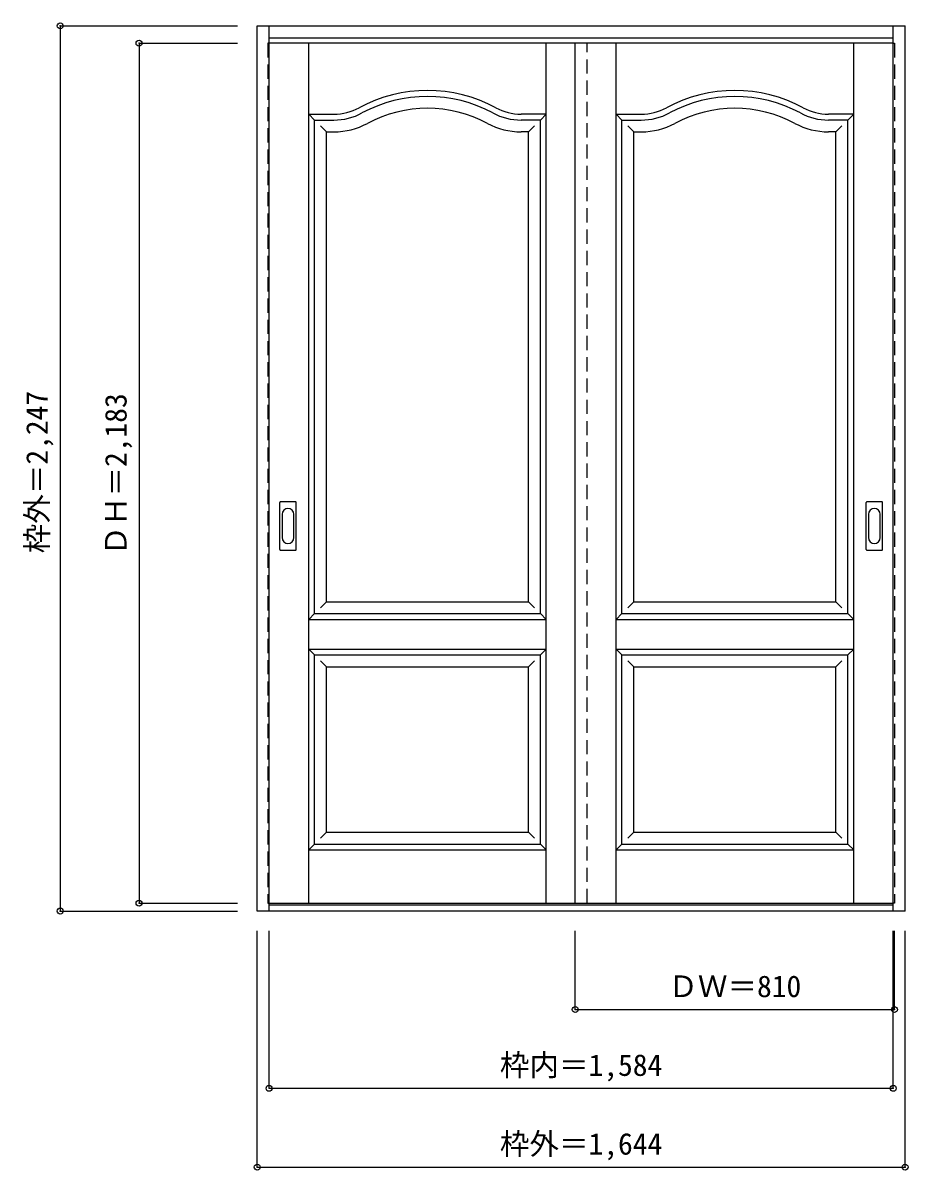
# Model space of a CAD drawing. Units: millimetres, scale not verified. Extents: x -1359 to 887, y -1619 to 1293.
import ezdxf
from ezdxf.enums import TextEntityAlignment as Align

# ---------------------------------------------------------------- set-up
doc = ezdxf.new("R2010")
doc.units = ezdxf.units.MM
doc.header["$LTSCALE"] = 30
doc.header["$PDMODE"] = 32
doc.header["$PDSIZE"] = 15
doc.linetypes.add('DASHED1', pattern=[1.8, 1.2, -0.6])
doc.layers.add('0-0', color=7, linetype='Continuous')
doc.layers.add('0-1_寸法', color=7, linetype='Continuous')
doc.styles.add('ＭＳ ゴシック', font='')
doc.styles.get('ＭＳ ゴシック').set_extended_font_data('MS Gothic')

msp = doc.modelspace()

# ---------------------------------------------------------------- linework, layer by layer
at = {"layer": '0-0', "color": 3}
for p, q in [((-764.13, 1285.54), (879.87, 1285.54)), ((-764.13, -961.46), (-764.13, 1285.54)), ((-734.13, -961.46), (-734.13, 1285.54)), ((849.87, -940.92), (849.87, 1285.54)), ((879.87, -961.46), (879.87, 1285.54)), ((-734.13, 1255.54), (849.87, 1255.54)), ((849.87, 1241.54), (-734.13, 1241.54)), ((42.87, -941.46), (42.87, 1241.54)), ((-618.63, 1046.54), (-569.61, 1046.54)), ((-618.63, -206.46), (-618.63, 1046.54)), ((-45.63, 1046.54), (-94.64, 1046.54)), ((-45.63, -206.46), (-45.63, 1046.54)), ((161.37, 1046.54), (210.39, 1046.54)), ((161.37, -206.46), (161.37, 1046.54)), ((734.37, 1046.54), (685.36, 1046.54)), ((734.37, -206.46), (734.37, 1046.54)), ((-707.13, -43.46), (-707.13, 75.54)), ((-666.63, 77.04), (-705.63, 77.04)), ((-665.13, -43.46), (-665.13, 75.54)), ((780.87, -43.46), (780.87, 75.54)), ((821.37, 77.04), (782.37, 77.04)), ((822.87, -43.46), (822.87, 75.54)), ((-705.63, -44.96), (-666.63, -44.96)), ((782.37, -44.96), (821.37, -44.96)), ((-618.63, -206.46), (-45.63, -206.46)), ((161.37, -206.46), (734.37, -206.46)), ((-45.63, -791.46), (-45.63, -311.46)), ((734.37, -791.46), (734.37, -311.46)), ((-618.63, -791.46), (-45.63, -791.46)), ((161.37, -791.46), (734.37, -791.46)), ((-734.13, -941.46), (849.87, -941.46)), ((849.87, -946.46), (-734.13, -946.46)), ((849.87, -941.25), (849.87, -940.92)), ((849.87, -961.46), (849.87, -941.25)), ((879.87, -961.46), (-764.13, -961.46))]:
    msp.add_line(p, q, dxfattribs=at)
at = {"layer": '0-0'}
for p, q in [((-633.63, -941.46), (-633.63, 1241.54)), ((-30.63, -941.46), (-30.63, 1241.54)), ((146.37, -941.46), (146.37, 1241.54)), ((749.37, -941.46), (749.37, 1241.54)), ((-633.63, 1061.54), (-569.61, 1061.54)), ((-618.63, 1046.54), (-633.63, 1061.54)), ((-30.63, 1061.54), (-94.64, 1061.54)), ((-45.63, 1046.54), (-30.63, 1061.54)), ((146.37, 1061.54), (210.39, 1061.54)), ((161.37, 1046.54), (146.37, 1061.54)), ((749.37, 1061.54), (685.36, 1061.54)), ((734.37, 1046.54), (749.37, 1061.54)), ((-603.63, 1031.54), (-588.63, 1016.54)), ((-60.63, 1031.54), (-75.63, 1016.54)), ((176.37, 1031.54), (191.37, 1016.54)), ((719.37, 1031.54), (704.37, 1016.54)), ((-588.63, 1016.54), (-569.61, 1016.54)), ((-588.63, -176.46), (-588.63, 1016.54)), ((-75.63, 1016.54), (-94.64, 1016.54)), ((-75.63, -176.46), (-75.63, 1016.54)), ((191.37, 1016.54), (210.39, 1016.54)), ((191.37, -176.46), (191.37, 1016.54)), ((704.37, 1016.54), (685.36, 1016.54)), ((704.37, -176.46), (704.37, 1016.54)), ((-701.13, 45.64), (-701.13, -13.56)), ((-671.13, -13.56), (-671.13, 45.64)), ((786.87, 45.64), (786.87, -13.56)), ((816.87, -13.56), (816.87, 45.64)), ((-588.63, -176.46), (-603.63, -191.46)), ((191.37, -176.46), (176.37, -191.46)), ((-618.63, -206.46), (-633.63, -221.46)), ((-633.63, -221.46), (-30.63, -221.46)), ((-45.63, -206.46), (-30.63, -221.46)), ((161.37, -206.46), (146.37, -221.46)), ((146.37, -221.46), (749.37, -221.46)), ((734.37, -206.46), (749.37, -221.46)), ((-633.63, -296.46), (-30.63, -296.46)), ((-633.63, -296.46), (-618.63, -311.46)), ((-30.63, -296.46), (-45.63, -311.46)), ((146.37, -296.46), (749.37, -296.46)), ((146.37, -296.46), (161.37, -311.46)), ((749.37, -296.46), (734.37, -311.46)), ((-603.63, -326.46), (-588.63, -341.46)), ((-588.63, -341.46), (-75.63, -341.46)), ((-588.63, -761.46), (-588.63, -341.46)), ((-60.63, -326.46), (-75.63, -341.46)), ((-75.63, -761.46), (-75.63, -341.46)), ((176.37, -326.46), (191.37, -341.46)), ((191.37, -341.46), (704.37, -341.46)), ((191.37, -761.46), (191.37, -341.46)), ((719.37, -326.46), (704.37, -341.46)), ((704.37, -761.46), (704.37, -341.46)), ((-588.63, -761.46), (-603.63, -776.46)), ((191.37, -761.46), (176.37, -776.46)), ((-618.63, -791.46), (-633.63, -806.46)), ((-633.63, -806.46), (-30.63, -806.46)), ((-45.63, -791.46), (-30.63, -806.46)), ((161.37, -791.46), (146.37, -806.46)), ((146.37, -806.46), (749.37, -806.46)), ((734.37, -791.46), (749.37, -806.46))]:
    msp.add_line(p, q, dxfattribs=at)
at = {"layer": '0-0', "color": 4, "linetype": 'DASHED1'}
for p, q in [((72.87, -941.46), (72.87, 1241.54)), ((-737.13, -941.46), (-734.13, -941.46)), ((852.87, -941.46), (849.87, -941.46))]:
    msp.add_line(p, q, dxfattribs=at)
for points in [[(-734.13, 1241.54), (-737.13, 1241.54), (-737.13, -941.46)], [(849.87, 1241.54), (852.87, 1241.54), (852.87, -941.46)]]:
    msp.add_lwpolyline(points, dxfattribs=at)
at = {"layer": '0-0'}
for points in [[(-588.63, -176.46), (-75.63, -176.46), (-60.63, -191.46)], [(191.37, -176.46), (704.37, -176.46), (719.37, -191.46)], [(-588.63, -761.46), (-75.63, -761.46), (-60.63, -776.46)], [(191.37, -761.46), (704.37, -761.46), (719.37, -776.46)]]:
    msp.add_lwpolyline(points, dxfattribs=at)
at = {"layer": '0-0', "color": 3}
for points in [[(-618.63, -791.46), (-618.63, -311.46), (-45.63, -311.46)], [(161.37, -791.46), (161.37, -311.46), (734.37, -311.46)]]:
    msp.add_lwpolyline(points, dxfattribs=at)
at = {"layer": '0-0'}
for centre, radius, start, end in [((-332.13, 756.54), 365, 61.6423, 118.3577), ((447.87, 756.54), 365, 61.6423, 118.3577), ((-569.61, 1196.54), 135, 270, 298.3577), ((-94.64, 1196.54), 135, 241.6423, 270), ((210.39, 1196.54), 135, 270, 298.3577), ((685.36, 1196.54), 135, 241.6423, 270), ((-332.13, 756.54), 320, 61.6423, 118.3577), ((447.87, 756.54), 320, 61.6423, 118.3577), ((-569.61, 1196.54), 180, 270, 298.3577), ((-94.64, 1196.54), 180, 241.6423, 270), ((210.39, 1196.54), 180, 270, 298.3577), ((685.36, 1196.54), 180, 241.6423, 270), ((-686.13, 45.64), 15, 0, 180), ((801.87, 45.64), 15, 0, 180), ((-686.13, -13.56), 15, 180, 0), ((801.87, -13.56), 15, 180, 0)]:
    msp.add_arc(centre, radius, start, end, dxfattribs=at)
at = {"layer": '0-0', "color": 3}
for centre, radius, start, end in [((-332.13, 756.54), 350, 61.6423, 118.3577), ((447.87, 756.54), 350, 61.6423, 118.3577), ((-569.61, 1196.54), 150, 270, 298.3577), ((-94.64, 1196.54), 150, 241.6423, 270), ((210.39, 1196.54), 150, 270, 298.3577), ((685.36, 1196.54), 150, 241.6423, 270), ((-705.63, 75.54), 1.5, 90, 180), ((-666.63, 75.54), 1.5, 0, 90), ((782.37, 75.54), 1.5, 90, 180), ((821.37, 75.54), 1.5, 0, 90), ((-705.63, -43.46), 1.5, 180, 270), ((-666.63, -43.46), 1.5, 270, 0), ((782.37, -43.46), 1.5, 180, 270), ((821.37, -43.46), 1.5, 270, 0)]:
    msp.add_arc(centre, radius, start, end, dxfattribs=at)
at = {"layer": '0-1_寸法', "color": 4}
for p, q in [((-1264.13, 1285.54), (-814.13, 1285.54)), ((-1264.13, 1285.54), (-1264.13, -961.46)), ((-1064.13, 1241.54), (-1064.13, -941.46)), ((-1064.13, 1241.54), (-814.13, 1241.54)), ((-1064.13, -941.46), (-814.13, -941.46)), ((-1264.13, -961.46), (-814.13, -961.46)), ((-764.13, -1611.46), (-764.13, -1011.46)), ((-734.13, -1411.46), (-734.13, -1011.46)), ((42.87, -1211.46), (42.87, -1011.46)), ((849.87, -1411.46), (849.87, -1011.46)), ((852.87, -1211.46), (852.87, -1011.46)), ((879.87, -1611.46), (879.87, -1011.46)), ((42.87, -1211.46), (852.87, -1211.46)), ((-734.13, -1411.46), (849.87, -1411.46)), ((-764.13, -1611.46), (879.87, -1611.46))]:
    msp.add_line(p, q, dxfattribs=at)
at = {"layer": '0-1_寸法'}
for p in [(-1264.13, 1285.54), (-1064.13, 1241.54), (-1264.13, -961.46), (-1064.13, -941.46), (42.87, -1211.46), (852.87, -1211.46), (-734.13, -1411.46), (849.87, -1411.46), (-764.13, -1611.46), (879.87, -1611.46)]:
    msp.add_point(p, dxfattribs=at)

# ---------------------------------------------------------------- texts
at = {"layer": '0-1_寸法', "style": 'ＭＳ ゴシック'}
for s, p in [('枠外＝2,247', (-1279.13, -53.21)), ('ＤＨ＝2,183', (-1079.13, -59.21))]:
    msp.add_text(s, height=54.99, rotation=90, dxfattribs=at).set_placement(p, align=Align.BOTTOM_LEFT)
for s, p in [('ＤＷ＝810', (279.12, -1196.46)), ('枠内＝1,584', (-148.38, -1396.46)), ('枠外＝1,644', (-148.38, -1596.46))]:
    msp.add_text(s, height=54.99, dxfattribs=at).set_placement(p, align=Align.BOTTOM_LEFT)

doc.saveas('drawing.dxf')
